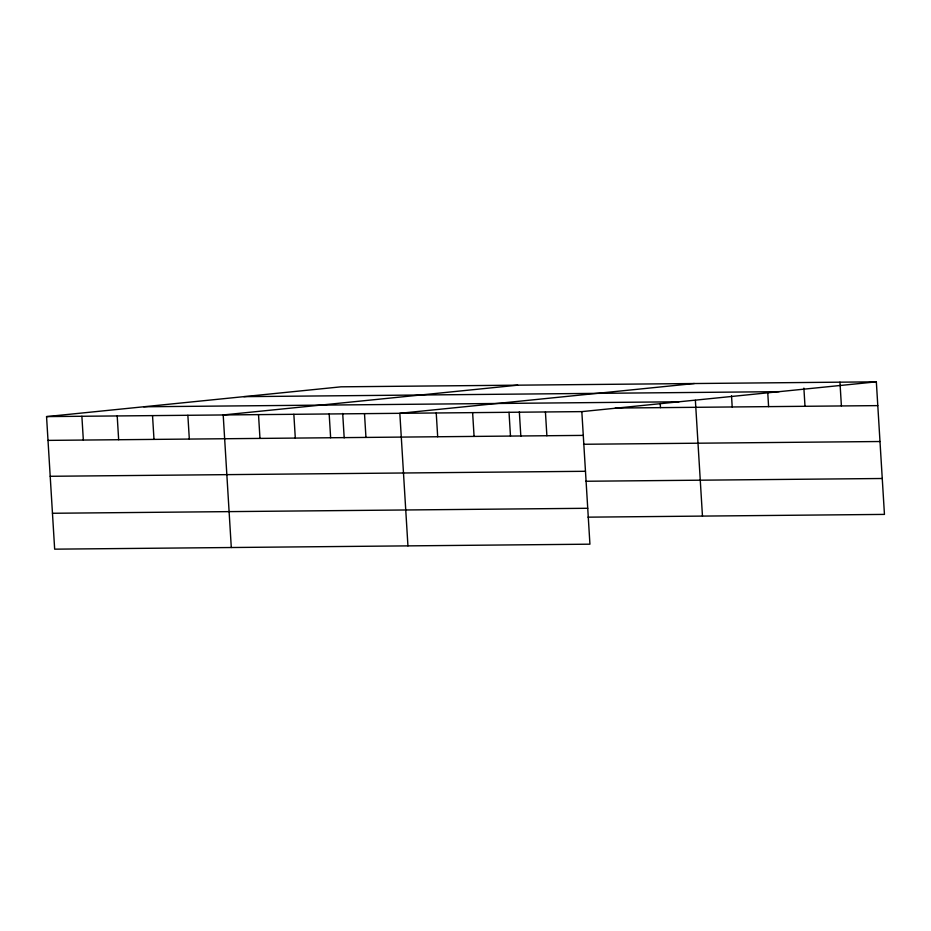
<?xml version="1.0" encoding="UTF-8"?>
<svg xmlns="http://www.w3.org/2000/svg" width="931" height="931" viewBox="0 0 931 931"><rect width="100%" height="100%" fill="white"/><g stroke="black" fill="none" stroke-linecap="round" stroke-linejoin="round"><path stroke-width="1.4" d="M46.55 416.599L581.828 411.618L589.928 544.181L54.661 549.162L46.55 416.599L341.072 386.819L876.339 381.838L884.45 514.401L587.996 517.159M517.706 385.178L223.196 414.958L231.295 547.521M694.351 383.525L399.83 413.306L407.941 545.88M581.828 411.618L876.339 381.838M243.875 396.653L779.154 391.66M143.746 406.777L679.013 401.785M615.251 408.057L877.793 405.613M48.005 440.386L583.283 435.394M583.539 444.273L879.993 441.515M50.204 476.288L585.471 471.295M585.797 481.257L882.251 478.499M52.462 513.272L587.74 508.279M839.948 382.175L841.403 405.951M803.884 388.111L805.001 406.3M767.749 392.649L768.599 406.638M731.522 395.78L732.197 406.975M695.376 400.318L702.463 516.088M660.219 403.449L660.475 407.638M545.426 411.956L546.881 435.743M519.335 411.828L520.836 436.243M509.024 412.293L510.479 436.08M472.622 412.631L474.077 436.418M436.232 412.968L437.686 436.755M364.498 413.643L365.953 437.419M342.701 413.469L344.191 437.884M329.178 413.969L330.633 437.756M293.847 414.295L295.302 438.082M258.515 414.632L259.97 438.408M187.864 415.284L189.319 439.071M152.533 415.61L153.987 439.397M117.201 415.948L118.656 439.723M81.881 416.273L83.336 440.06"/></g></svg>
